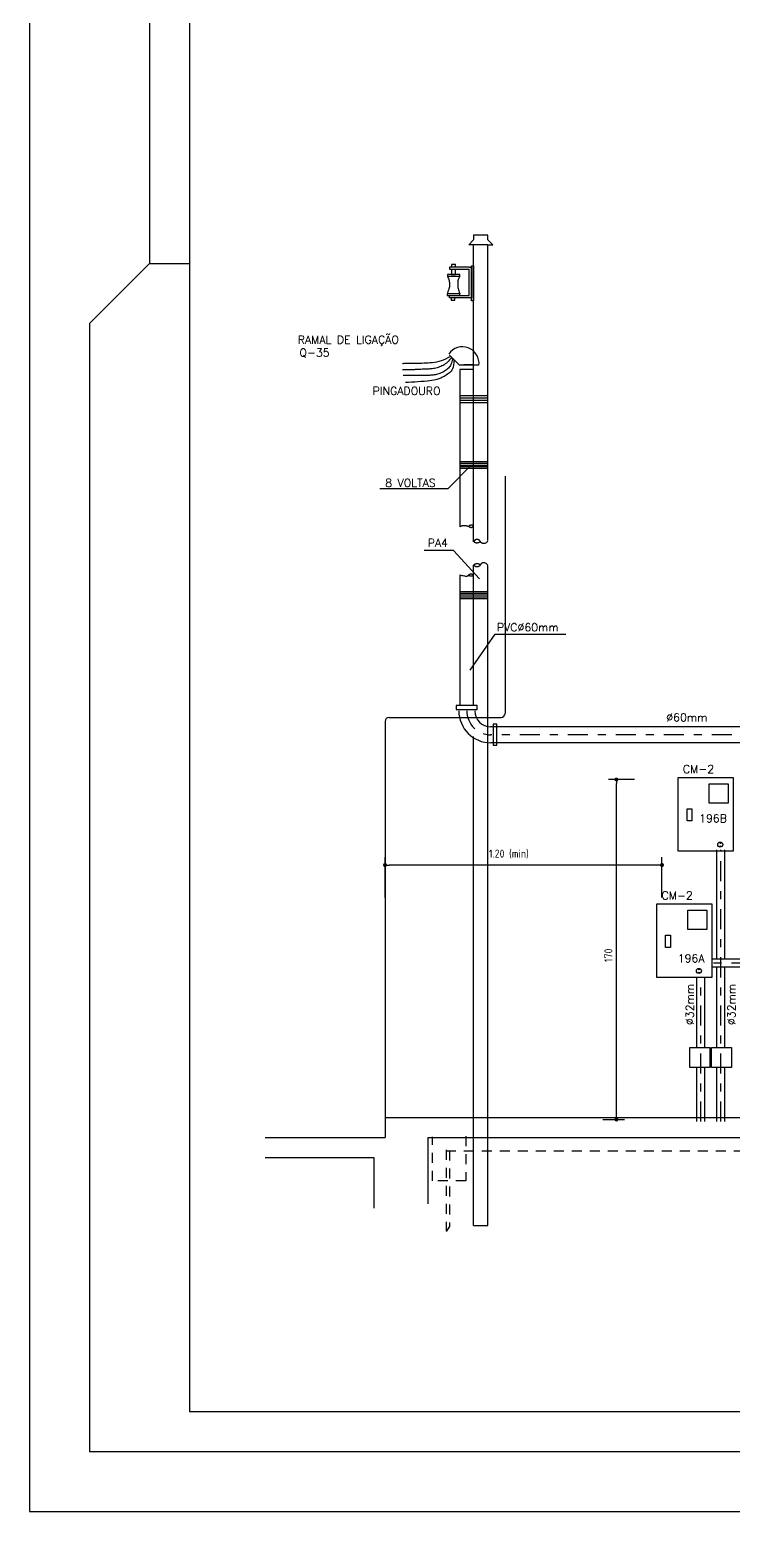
# Model space of a CAD drawing. Extents: x 34.9 to 78.4, y 14.2 to 45.4.
# Drawn here: x 34.86 to 43.65, y 14.24 to 32.76 of the extents above; entities that cross this region are included whole.
import ezdxf

# ---------------------------------------------------------------- set-up
doc = ezdxf.new("R2010")
doc.units = 0
doc.header["$LTSCALE"] = 0.5
doc.header["$MEASUREMENT"] = 0
doc.linetypes.add('DASHDOT', pattern=[1, 0.5, -0.25, 0, -0.25])
doc.linetypes.add('HIDDEN', pattern=[0.375, 0.25, -0.125])
doc.layers.get('0').update_dxf_attribs({"linetype": 'CONTINUOUS'})
doc.layers.get('DEFPOINTS').update_dxf_attribs({"linetype": 'CONTINUOUS'})
for name, color, linetype in [('COTAS', 1, 'CONTINUOUS'), ('FORMATO', 2, 'CONTINUOUS'), ('MEDICAO', 4, 'CONTINUOUS'), ('MEDICAO-ELETRICA', 7, 'CONTINUOUS'), ('TEXT_MEDICAO', 2, 'CONTINUOUS')]:
    doc.layers.add(name, color=color, linetype=linetype)
doc.styles.add('ROMANS', font='romans.shx')
doc.styles.get("Standard").update_dxf_attribs({"font": 'ISOCP'})
doc.dimstyles.new('MEDICAO$0', dxfattribs={"dimtxt": 0.1, "dimasz": 0.05, "dimexe": 0.1, "dimexo": 0.25, "dimgap": 0.05, "dimtad": 1, "dimdec": 4, "dimlfac": 100, "dimtxsty": 'ROMANS', "dimblk1": 'DOT', "dimblk2": 'DOT', "dimsah": 1, "dimcen": 2.5, "dimclrd": 1, "dimclre": 1, "dimclrt": 2, "dimazin": 3, "dimtfac": 1, "dimtdec": 4, "dimtmove": 0, "dimatfit": 3, "dimtvp": 1, "dimtolj": 1})

# ---------------------------------------------------------------- blocks, each defined once
blk = doc.blocks.new('A1')
at = {"layer": 'FORMATO', "color": 1}
for p, q in [((-42.8, 30.45), (-42.8, -0.75)), ((-41.3, 14.85), (-40.8, 14.85)), ((-42.8, -0.75), (0.75, -0.75))]:
    blk.add_line(p, q, dxfattribs=at)
at = {"layer": 'FORMATO'}
for p, q in [((-41.3, 29.7), (-41.3, 14.85)), ((-41.3, 14.85), (-42.05, 14.1)), ((-42.05, 14.1), (-42.05, 0)), ((-42.05, 0), (0, 0))]:
    blk.add_line(p, q, dxfattribs=at)
at = {"layer": 'FORMATO', "color": 8}
for p, q in [((-40.8, 29.2), (-40.8, 0.5)), ((-40.8, 0.5), (-0.5, 0.5))]:
    blk.add_line(p, q, dxfattribs=at)
blk = doc.blocks.new('A1_50')
at = {"layer": 'FORMATO'}
blk.add_blockref('A1', (57.821, 13.702), dxfattribs=at)
blk = doc.blocks.new('_DOT')
at = {"color": 0, "linetype": 'BYBLOCK'}
blk.add_line((-0.5, 0), (-1, 0), dxfattribs=at)
at = {"color": 0, "linetype": 'BYBLOCK', "const_width": 0.5}
blk.add_lwpolyline([(-0.25, 0, 1), (0.25, 0, 1)], format="xyb", close=True, dxfattribs=at)
blk = doc.blocks.new('*D9')
at = {"color": 1, "linetype": 'BYBLOCK'}
for p, q in [((44.776, 22.372), (44.449, 22.372)), ((44.549, 18.172), (44.549, 22.322)), ((44.378, 18.122), (44.649, 18.122))]:
    blk.add_line(p, q, dxfattribs=at)
at = {"layer": 'DEFPOINTS', "color": 0, "linetype": 'BYBLOCK'}
for p in [(44.549, 22.372), (45.026, 22.372), (44.128, 18.122)]:
    blk.add_point(p, dxfattribs=at)
at = {"color": 1, "linetype": 'BYBLOCK', "xscale": 0.05, "yscale": 0.05, "zscale": 0.05}
for p, rotation in [((44.549, 22.372), 90), ((44.549, 18.122), 270)]:
    blk.add_blockref('_DOT', p, dxfattribs=dict(at, rotation=rotation))
at = {"color": 2, "linetype": 'CONTINUOUS'}
blk.add_text('170', height=0.1, rotation=90, dxfattribs=at).set_placement((44.499, 20.09))
blk = doc.blocks.new('*D16')
at = {"color": 1, "linetype": 'BYBLOCK'}
for p, q in [((39.298, 21.915), (39.298, 22.419)), ((42.759, 21.915), (42.759, 22.419)), ((42.709, 22.319), (39.348, 22.319))]:
    blk.add_line(p, q, dxfattribs=at)
at = {"layer": 'DEFPOINTS', "color": 0, "linetype": 'BYBLOCK'}
for p in [(39.298, 22.319), (39.298, 21.665), (42.759, 21.665)]:
    blk.add_point(p, dxfattribs=at)
at = {"color": 1, "linetype": 'BYBLOCK', "xscale": 0.05, "yscale": 0.05, "zscale": 0.05, "rotation": 180}
blk.add_blockref('_DOT', (39.298, 22.319), dxfattribs=at)
at = {"color": 1, "linetype": 'BYBLOCK', "xscale": 0.05, "yscale": 0.05, "zscale": 0.05}
blk.add_blockref('_DOT', (42.759, 22.319), dxfattribs=at)
at = {"color": 2, "linetype": 'CONTINUOUS'}
blk.add_text('1.20 (min)', height=0.1, dxfattribs=at).set_placement((40.597, 22.412))
blk = doc.blocks.new('CM-2-EF')
at = {"layer": 'MEDICAO'}
for points in [[(0, 0), (0, 0.46), (0.345, 0.46), (0.345, 0)], [(0.3133, 0.4201), (0.3133, 0.3001), (0.1933, 0.3001), (0.1933, 0.4201)], [(0.0557, 0.1877), (0.0557, 0.2634), (0.0857, 0.2634), (0.0857, 0.1877)]]:
    blk.add_lwpolyline(points, close=True, dxfattribs=at)
for centre, radius in [((0.2635, 0.0403), 0.0158), ((0.2634, 0.0489), 0.00145), ((0.2634, 0.031), 0.00145)]:
    blk.add_circle(centre, radius, dxfattribs=at)

msp = doc.modelspace()

# ---------------------------------------------------------------- linework, layer by layer
at = {"layer": 'MEDICAO', "color": 2}
for p, q in [((40.5842938, 30.1935964), (40.4042938, 30.1935964)), ((40.4042938, 30.1935964), (40.4042938, 30.1335964)), ((40.5842938, 30.1335964), (40.5842938, 30.1935964)), ((40.3442938, 30.0735964), (40.4042938, 30.1335964)), ((40.4042938, 30.0735964), (40.3442938, 30.0735964)), ((40.4039542, 27.2067686), (40.4039542, 30.0735964)), ((40.5842938, 30.0735964), (40.4042938, 30.0735964)), ((40.6442938, 30.0735964), (40.5842938, 30.1335964)), ((40.5842938, 27.1758974), (40.5842938, 30.0735964)), ((40.5842938, 30.0735964), (40.6442938, 30.0735964)), ((40.1031776, 29.7933537), (40.1031776, 29.7668441)), ((40.3497026, 29.7933537), (40.1031776, 29.7933537)), ((40.1031776, 29.7668441), (40.3497026, 29.7668441)), ((40.1031776, 29.4373672), (40.3497026, 29.4373672)), ((40.1031776, 29.4108575), (40.1031776, 29.4373672)), ((40.3497026, 29.4108575), (40.1031776, 29.4108575)), ((40.2242938, 28.5735964), (40.1042938, 28.6935964)), ((40.2242938, 28.5735964), (40.4642938, 28.5735964)), ((40.4042938, 28.5735964), (40.2842938, 28.5735964)), ((40.4042938, 28.5135964), (40.4042938, 28.5735964)), ((40.2342938, 28.5135964), (40.2342938, 26.5471561)), ((40.4042938, 28.5135964), (40.2342938, 28.5135964)), ((40.404523, 26.3596885), (40.404523, 27.2058518)), ((40.583845, 26.3738809), (40.583845, 27.198755)), ((40.2342938, 25.9471561), (40.2342938, 24.4490718)), ((40.4042938, 24.3116204), (40.4042938, 26.0671561)), ((40.5842938, 20.7993442), (40.5842938, 26.0623904)), ((40.235706, 24.3116204), (40.235706, 24.44503)), ((40.4042938, 21.8418429), (40.4042938, 23.9253128)), ((45.4340578, 24.0471024), (40.6174044, 24.0471024)), ((45.4340578, 23.8471024), (40.6174044, 23.8471024)), ((43.4466796, 21.1430981), (43.4466796, 22.5078696)), ((43.5466796, 21.1430981), (43.5466796, 22.5078696)), ((40.4042781, 17.8127954), (40.4042781, 21.8393898)), ((40.5842781, 17.8127954), (40.5842781, 21.8393898)), ((43.8792595, 21.1430981), (43.3878723, 21.1430981)), ((43.8792595, 21.0430981), (43.3878723, 21.0430981)), ((43.4466796, 20.0395234), (43.4466796, 21.0430981)), ((43.5466796, 20.0395234), (43.5466796, 21.0430981)), ((43.1966796, 20.0395234), (43.1966796, 20.9145234)), ((43.2966796, 20.0395234), (43.2966796, 20.9145234)), ((43.1966796, 19.1139369), (43.1966796, 19.7895234)), ((43.2966796, 19.1139369), (43.2966796, 19.7895234)), ((43.4466796, 19.1156336), (43.4466796, 19.7895234)), ((43.5466796, 19.1156336), (43.5466796, 19.7895234)), ((40.4042781, 17.8127954), (40.5842781, 17.8127954))]:
    msp.add_line(p, q, dxfattribs=at)
at = {"layer": 'MEDICAO', "color": 3}
for p, q in [((40.5844654, 28.1838604), (40.2338654, 28.1838604)), ((40.5844654, 28.1549884), (40.2338654, 28.1549884)), ((40.5844654, 28.0951804), (40.2329342, 28.0951804)), ((40.5844654, 28.1261164), (40.2338654, 28.1261164)), ((40.5853618, 27.358757), (40.234829, 27.358757)), ((40.5853618, 27.3393098), (40.234829, 27.3393098)), ((40.5831682, 27.3150014), (40.234829, 27.3150014)), ((40.5853618, 27.2955542), (40.234829, 27.2955542)), ((40.5853618, 27.276107), (40.234829, 27.276107)), ((40.5843994, 25.7347405), (40.2336194, 25.7347405)), ((40.5843994, 25.7142937), (40.2336194, 25.7142937)), ((40.5843994, 25.6938457), (40.2336194, 25.6938457)), ((40.5843994, 25.6693081), (40.2336194, 25.6693081)), ((40.5843994, 25.6447705), (40.2336194, 25.6447705))]:
    msp.add_line(p, q, dxfattribs=at)
at = {"layer": 'MEDICAO'}
for p, q in [((40.7978715, 27.1800605), (40.7978715, 24.2145234)), ((39.2978715, 24.1145234), (39.2978715, 18.9145234)), ((39.3478715, 24.1645234), (40.7478715, 24.1645234)), ((39.2978715, 19.1645234), (40.8239043, 19.1645234)), ((39.9086414, 19.1645234), (40.9160687, 19.1645234)), ((40.9160687, 19.1645234), (53.4220218, 19.1645234)), ((37.7978715, 18.9145234), (39.2978715, 18.9145234)), ((39.8342931, 18.9145234), (39.8342931, 18.084467)), ((39.8342931, 18.9145234), (40.8239043, 18.9145234)), ((39.9086414, 18.9145234), (40.9160687, 18.9145234)), ((40.9160687, 18.9145234), (53.4220218, 18.9145234)), ((37.7978715, 18.6645234), (39.1570116, 18.6645234)), ((39.1570116, 18.6645234), (39.1570116, 18.0291313))]:
    msp.add_line(p, q, dxfattribs=at)
at = {"layer": 'MEDICAO', "color": 1, "linetype": 'DASHDOT'}
for p, q in [((45.4340578, 23.9471024), (40.6174044, 23.9471024)), ((43.4966796, 19.1156336), (43.4966796, 22.5078696)), ((43.8792595, 21.0930981), (43.3878723, 21.0930981)), ((43.2466796, 19.1139369), (43.2466796, 20.9145234))]:
    msp.add_line(p, q, dxfattribs=at)
at = {"layer": 'MEDICAO', "color": 2, "linetype": 'HIDDEN'}
msp.add_line((40.0575221, 18.7454586), (52.5761903, 18.7454586), dxfattribs=at)
at = {"layer": 'MEDICAO', "color": 2}
for points in [[(40.1787744, 29.7933537), (40.1787744, 29.8260176), (40.1294148, 29.8260176), (40.1294148, 29.7933537)], [(40.0767648, 29.6784604), (40.0835665, 29.6649559), (40.0892209, 29.6517934), (40.0938147, 29.6389729), (40.0974347, 29.6264944), (40.1001678, 29.6143579), (40.1021007, 29.6025634), (40.1033201, 29.5911109), (40.103913, 29.5800004), (40.1039275, 29.5691607), (40.1032575, 29.5582356), (40.1017584, 29.5467978), (40.0992856, 29.5344199), (40.0956945, 29.5206746), (40.0908404, 29.5051344), (40.0845787, 29.4873722), (40.0767648, 29.4669604)], [(40.1294148, 29.7668441), (40.1294148, 29.7003364), (40.1787744, 29.7003364)], [(40.1787744, 29.7003364), (40.1787744, 29.7668441)], [(40.2314244, 29.6784604), (40.2236812, 29.6627008), (40.2176059, 29.6481169), (40.2130153, 29.6345164), (40.2097263, 29.6217068), (40.2075556, 29.6094958), (40.20632, 29.5976912), (40.2058365, 29.5861005), (40.2059217, 29.5745314), (40.206444, 29.5627916), (40.2074772, 29.5506887), (40.2091467, 29.5380305), (40.2115778, 29.5246245), (40.2148958, 29.5102784), (40.219226, 29.4948), (40.2246938, 29.4779967), (40.2314244, 29.4596764)], [(40.3781478, 29.7933537), (40.3781478, 29.4108575), (40.3497026, 29.4108575)], [(40.3497026, 29.7933537), (40.3781478, 29.7933537)], [(40.3497026, 29.4373672), (40.3497026, 29.7668441)], [(40.122834, 29.4108575), (40.122834, 29.3805034), (40.1721924, 29.3805034)], [(40.1721924, 29.3805034), (40.1721924, 29.4108575)], [(40.2357626, 26.5482601), (40.242946, 26.552958), (40.2492381, 26.5566265), (40.2548584, 26.5593855), (40.2600265, 26.5613546), (40.2649619, 26.5626535), (40.2698842, 26.5634018), (40.2750128, 26.5637192), (40.2805674, 26.5637255), (40.2866995, 26.5635209), (40.2932895, 26.5631282), (40.3001497, 26.5625509), (40.3070926, 26.5617923), (40.3139306, 26.5608559), (40.320476, 26.5597452), (40.3265413, 26.5584634), (40.3319389, 26.5570141), (40.3365364, 26.5554081), (40.3404226, 26.5536857), (40.3437414, 26.5518951), (40.3466366, 26.5500838), (40.3492524, 26.5483), (40.3517326, 26.5465914), (40.3542212, 26.5450058), (40.356862, 26.5435913), (40.3597654, 26.542391), (40.3629064, 26.5414301), (40.3662264, 26.5407291), (40.3696668, 26.5403085), (40.3731689, 26.5401889), (40.376674, 26.5403906), (40.3801236, 26.5409343), (40.383459, 26.5418405), (40.3866226, 26.5431148), (40.3895609, 26.5447038), (40.3922215, 26.5465389), (40.3945518, 26.5485519), (40.3964995, 26.5506743), (40.3980121, 26.5528378), (40.3990371, 26.5549739), (40.399522, 26.5570143), (40.3994305, 26.558902), (40.3987896, 26.5606255), (40.3976427, 26.5621849), (40.3960329, 26.5635802), (40.3940034, 26.5648113), (40.3915975, 26.5658783), (40.3888582, 26.5667812), (40.3858289, 26.5675199), (40.3825384, 26.5680773), (40.3789577, 26.568368), (40.3750437, 26.5682894), (40.3707532, 26.5677388), (40.366043, 26.5666136), (40.3608699, 26.5648113), (40.3551905, 26.5622293), (40.3489618, 26.5587649)], [(40.5817582, 26.3659837), (40.5706432, 26.3560969), (40.5608663, 26.3486977), (40.5522865, 26.3434641), (40.544763, 26.3400742), (40.5381551, 26.3382061), (40.5323218, 26.3375378), (40.5271223, 26.3377476), (40.5224157, 26.3385133), (40.5180826, 26.3395652), (40.5140883, 26.3408414), (40.5104198, 26.3423323), (40.5070637, 26.3440279), (40.504007, 26.3459187), (40.5012363, 26.3479948), (40.4987385, 26.3502466), (40.4965004, 26.3526641), (40.4945007, 26.3552328), (40.4926859, 26.3579186), (40.4909942, 26.3606824), (40.4893642, 26.3634853), (40.4877342, 26.3662881), (40.4860426, 26.369052), (40.4842277, 26.3717378), (40.482228, 26.3743065), (40.4799958, 26.376724), (40.4775391, 26.3789757), (40.4748799, 26.3810519), (40.4720403, 26.3829426), (40.4690422, 26.3846383), (40.4659077, 26.3861292), (40.4626588, 26.3874054), (40.4593174, 26.3884573), (40.4559078, 26.3892751), (40.452463, 26.389849), (40.4490182, 26.3901692), (40.4456086, 26.3902261), (40.4422694, 26.3900099), (40.4390358, 26.3895108), (40.4359431, 26.388719), (40.4330264, 26.3876249), (40.4303129, 26.3862316), (40.4277975, 26.3845944), (40.4254669, 26.3827817), (40.423308, 26.3808617), (40.4213075, 26.3789026), (40.4194522, 26.3769729), (40.417729, 26.3751407), (40.4161246, 26.3734743), (40.4146332, 26.3720226), (40.4132783, 26.3707562), (40.4120906, 26.3696263), (40.411101, 26.3685843), (40.4103402, 26.3675813), (40.4098392, 26.3665685), (40.4096287, 26.3654972), (40.4097394, 26.3643185), (40.410195, 26.3629983), (40.4109895, 26.3615611), (40.4121097, 26.3600458), (40.4135424, 26.3584915), (40.4152743, 26.3569371), (40.4172924, 26.3554218), (40.4195834, 26.3539845), (40.422134, 26.3526643), (40.4249319, 26.3514945), (40.4279674, 26.3504856), (40.4312318, 26.3496426), (40.4347162, 26.3489703), (40.4384119, 26.3484737), (40.44231, 26.3481574), (40.4464019, 26.3480266), (40.4506785, 26.3480859), (40.4551247, 26.3483598), (40.4596984, 26.3489508), (40.4643514, 26.3499808), (40.4690352, 26.3515717), (40.4737015, 26.3538455), (40.4783017, 26.3569241), (40.4827876, 26.3609296), (40.4871106, 26.3659837)], [(40.2350606, 25.9448653), (40.2576064, 25.9402591), (40.2754059, 25.936669), (40.289127, 25.9339844), (40.2994372, 25.9320946), (40.3070043, 25.930889), (40.3124957, 25.9302568), (40.3165793, 25.9300874), (40.3199226, 25.9302701), (40.3230775, 25.9307099), (40.3261326, 25.9313745), (40.3290606, 25.9322469), (40.3318342, 25.9333105), (40.3344263, 25.9345486), (40.3368096, 25.9359442), (40.3389567, 25.9374807), (40.3408406, 25.9391413), (40.3424491, 25.9409053), (40.3438306, 25.9427364), (40.3450486, 25.9445943), (40.3461668, 25.9464388), (40.3472486, 25.9482296), (40.3483577, 25.9499266), (40.3495576, 25.9514893), (40.3509118, 25.9528777), (40.3524683, 25.9540615), (40.3542125, 25.9550507), (40.356114, 25.9558656), (40.3581427, 25.9565262), (40.3602682, 25.9570526), (40.3624602, 25.957465), (40.3646886, 25.9577835), (40.366923, 25.9580283), (40.3691378, 25.9582116), (40.3713253, 25.9583144), (40.3734825, 25.9583099), (40.3756064, 25.9581713), (40.377694, 25.9578717), (40.3797422, 25.9573843), (40.3817481, 25.9566823), (40.3837086, 25.9557389), (40.3856197, 25.9545417), (40.3874733, 25.9531366), (40.3892603, 25.951584), (40.3909717, 25.9499441), (40.3925983, 25.9482775), (40.3941311, 25.9466443), (40.3955609, 25.9451051), (40.3968788, 25.9437201), (40.3980711, 25.9425329), (40.399106, 25.9415202), (40.3999473, 25.9406415), (40.4005585, 25.9398568), (40.4009034, 25.9391257), (40.4009457, 25.938408), (40.4006491, 25.9376635), (40.3999772, 25.9368519), (40.3989095, 25.9359453), (40.3974877, 25.9349649), (40.3957693, 25.9339443), (40.3938119, 25.932917), (40.3916729, 25.9319166), (40.3894098, 25.9309765), (40.3870802, 25.9301303), (40.3847414, 25.9294115), (40.3824393, 25.9288481), (40.3801719, 25.9284457), (40.3779257, 25.9282042), (40.3756871, 25.9281238), (40.3734424, 25.9282043), (40.371178, 25.9284458), (40.3688803, 25.9288482), (40.3665357, 25.9294117), (40.3641296, 25.9301462), (40.3616433, 25.931102), (40.3590571, 25.9323396), (40.3563513, 25.9339192), (40.3535064, 25.9359012), (40.3505026, 25.938346), (40.3473203, 25.9413139), (40.3439398, 25.9448653)], [(40.5817582, 26.0695177), (40.5706432, 26.0794045), (40.5608663, 26.0868037), (40.5522865, 26.0920373), (40.544763, 26.0954272), (40.5381551, 26.0972953), (40.5323218, 26.0979635), (40.5271223, 26.0977537), (40.5224157, 26.0969879), (40.5180826, 26.0959359), (40.5140883, 26.0946596), (40.5104198, 26.0931687), (40.5070637, 26.0914729), (40.504007, 26.089582), (40.5012363, 26.0875058), (40.4987385, 26.085254), (40.4965004, 26.0828365), (40.4945007, 26.0802678), (40.4926859, 26.077582), (40.4909942, 26.0748183), (40.4893642, 26.0720155), (40.4877342, 26.0692127), (40.4860426, 26.066449), (40.4842277, 26.0637632), (40.482228, 26.0611945), (40.4799958, 26.0587769), (40.4775391, 26.0565252), (40.4748799, 26.054449), (40.4720403, 26.0525581), (40.4690422, 26.0508623), (40.4659077, 26.0493714), (40.4626588, 26.0480951), (40.4593174, 26.0470431), (40.4559078, 26.0462253), (40.452463, 26.0456513), (40.4490182, 26.045331), (40.4456086, 26.0452741), (40.4422694, 26.0454903), (40.4390358, 26.0459895), (40.4359431, 26.0467813), (40.4330264, 26.0478755), (40.4303129, 26.0492689), (40.4277975, 26.0509061), (40.4254669, 26.052719), (40.423308, 26.0546391), (40.4213075, 26.0565983), (40.4194522, 26.0585281), (40.417729, 26.0603604), (40.4161246, 26.0620269), (40.4146332, 26.0634787), (40.4132783, 26.0647451), (40.4120906, 26.065875), (40.411101, 26.066917), (40.4103402, 26.06792), (40.4098392, 26.0689328), (40.4096287, 26.0700041), (40.4097394, 26.0711827), (40.410195, 26.0725028), (40.4109895, 26.0739399), (40.4121097, 26.0754551), (40.4135424, 26.0770093), (40.4152743, 26.0785635), (40.4172924, 26.0800788), (40.4195834, 26.081516), (40.422134, 26.0828361), (40.4249319, 26.0840058), (40.4279674, 26.0850146), (40.4312318, 26.0858576), (40.4347162, 26.0865299), (40.4384119, 26.0870265), (40.44231, 26.0873428), (40.4464019, 26.0874736), (40.4506785, 26.0874143), (40.4551247, 26.0871403), (40.4596984, 26.0865494), (40.4643514, 26.0855194), (40.4690352, 26.0839286), (40.4737015, 26.081655), (40.4783017, 26.0785765), (40.4827876, 26.0745714), (40.4871106, 26.0695177)]]:
    msp.add_lwpolyline(points, dxfattribs=at)
for points in [[(40.2314244, 29.6784604), (40.2314244, 29.7003364), (40.0767648, 29.7003364), (40.0767648, 29.6784604)], [(40.4046966, 29.8085021), (40.4046966, 29.3729867), (40.3781478, 29.3729867), (40.3781478, 29.8085021)], [(40.2314244, 29.4377884), (40.2314244, 29.4596764), (40.0734744, 29.4596764), (40.0734744, 29.4377884)], [(40.4488913, 24.2633752), (40.4488913, 24.3116204), (40.1858529, 24.3116204), (40.1858529, 24.2633752)], [(40.6475649, 23.8181912), (40.6958101, 23.8181912), (40.6958101, 24.0812296), (40.6475649, 24.0812296)]]:
    msp.add_lwpolyline(points, close=True, dxfattribs=at)
at = {"layer": 'MEDICAO', "color": 4}
for points in [[(40.1327554, 28.6693924), (40.1182597, 28.649773), (40.1042898, 28.6325234), (40.0906985, 28.6174027), (40.0773385, 28.60417), (40.0640626, 28.5925846), (40.0507237, 28.5824056), (40.0371744, 28.5733921), (40.0232675, 28.5653034), (40.0088968, 28.5579374), (39.9941195, 28.5512475), (39.9790336, 28.5452259), (39.9637375, 28.5398648), (39.9483292, 28.5351562), (39.9329068, 28.5310926), (39.9175686, 28.5276659), (39.9024127, 28.5248684), (39.887515, 28.522678), (39.8728627, 28.5210159), (39.8584207, 28.5197886), (39.844154, 28.5189031), (39.8300275, 28.5182662), (39.8160062, 28.5177845), (39.8020549, 28.517365), (39.7881388, 28.5169144), (39.7742261, 28.5163602), (39.7602995, 28.5157127), (39.7463447, 28.5150031), (39.732348, 28.5142624), (39.7182951, 28.5135217), (39.7041721, 28.5128121), (39.689965, 28.5121646), (39.6756598, 28.5116104), (39.6611628, 28.5111727), (39.646063, 28.5108438), (39.6298693, 28.5106081), (39.6120912, 28.5104501), (39.5922377, 28.5103543), (39.5698181, 28.5103051), (39.5443416, 28.510287), (39.5153174, 28.5102844)], [(40.1148058, 28.6773484), (40.0843282, 28.6582664), (40.0547339, 28.6425409), (40.0258968, 28.6297989), (39.9976906, 28.6196674), (39.9699892, 28.6117735), (39.9426663, 28.6057444), (39.9155959, 28.601207), (39.8886517, 28.5977884), (39.8617495, 28.5951623), (39.8349736, 28.5931888), (39.8084501, 28.5917748), (39.7823052, 28.5908269), (39.7566651, 28.5902519), (39.731656, 28.5899567), (39.7074042, 28.5898479), (39.6840358, 28.5898324), (39.6616839, 28.5898298), (39.64051, 28.5898117), (39.6206822, 28.5897625), (39.6023689, 28.5896666), (39.5857382, 28.5895087), (39.5709586, 28.589273), (39.5581981, 28.5889441), (39.5476252, 28.5885064), (39.5393291, 28.587956), (39.5330838, 28.5873358), (39.5285844, 28.5867), (39.5255257, 28.586103), (39.5236029, 28.5855993), (39.5225109, 28.5852432), (39.5219447, 28.5850891), (39.5215994, 28.5851914), (39.5212331, 28.5855812), (39.5208562, 28.5861962), (39.5205425, 28.5869512), (39.5203654, 28.5877605), (39.5203987, 28.5885388), (39.520716, 28.5892005), (39.5213908, 28.5896602), (39.5224969, 28.5898324)], [(40.1435242, 28.6455244), (40.1381927, 28.6257201), (40.1328437, 28.6079208), (40.1272914, 28.5918934), (40.1213499, 28.5774045), (40.1148336, 28.5642211), (40.1075565, 28.5521099), (40.0993329, 28.5408377), (40.089977, 28.5301714), (40.0793649, 28.519927), (40.0676205, 28.5101174), (40.0549296, 28.5008048), (40.0414779, 28.4920515), (40.0274513, 28.4839196), (40.0130356, 28.4764713), (39.9984166, 28.4697689), (39.98378, 28.4638744), (39.969289, 28.4588268), (39.9550153, 28.4545717), (39.941008, 28.4510314), (39.9273163, 28.4481281), (39.9139891, 28.4457843), (39.9010756, 28.4439222), (39.8886248, 28.4424641), (39.8766859, 28.4413324), (39.8652512, 28.440457), (39.8540864, 28.4397992), (39.8429005, 28.4393278), (39.8314027, 28.4390119), (39.8193019, 28.4388202), (39.8063071, 28.4387218), (39.7921275, 28.4386856), (39.776472, 28.4386804), (39.7589772, 28.4386804), (39.7389899, 28.4386804), (39.7157844, 28.4386804), (39.6886352, 28.4386804), (39.6568164, 28.4386804), (39.6196025, 28.4386804), (39.5762678, 28.4386804), (39.5260867, 28.4386804)], [(40.1578834, 28.6375684), (40.1568183, 28.5995599), (40.1537375, 28.5684265), (40.1488126, 28.5432126), (40.1422156, 28.5229628), (40.1341182, 28.5067214), (40.1246922, 28.4935331), (40.1141093, 28.4824422), (40.1025413, 28.4724934), (40.0901624, 28.4629019), (40.0771559, 28.4535668), (40.0637078, 28.444558), (40.0500037, 28.4359455), (40.0362295, 28.4277992), (40.022571, 28.4201889), (40.009214, 28.4131847), (39.9963442, 28.4068564), (39.9839986, 28.4012429), (39.9716179, 28.3962587), (39.9584941, 28.3917874), (39.9439189, 28.3877123), (39.9271842, 28.3839168), (39.907582, 28.3802846), (39.884404, 28.376699), (39.8569422, 28.3730434), (39.8247945, 28.369248), (39.7887837, 28.3654292), (39.7500384, 28.3617504), (39.7096876, 28.3583745), (39.66886, 28.3554648), (39.6286844, 28.3531845), (39.5902897, 28.3516966), (39.5548047, 28.3511644)]]:
    msp.add_lwpolyline(points, dxfattribs=at)
at = {"layer": 'MEDICAO'}
for points in [[(43.1081258, 19.7895234), (43.1081258, 20.0395234), (43.3581258, 20.0395234), (43.3581258, 19.7895234)], [(43.3773159, 19.7895234), (43.3773159, 20.0395234), (43.6273159, 20.0395234), (43.6273159, 19.7895234)]]:
    msp.add_lwpolyline(points, close=True, dxfattribs=at)
at = {"layer": 'MEDICAO', "color": 2}
for centre, radius, start, end in [((40.2655762, 28.5898324), 0.2071309, 353.3467, 145.8453), ((40.6202627, 24.2471024), 0.4, 180, 270), ((40.6202627, 24.2471024), 0.2, 180, 270)]:
    msp.add_arc(centre, radius, start, end, dxfattribs=at)
at = {"layer": 'MEDICAO'}
for centre, start, end in [((39.3478715, 24.1145234), 90, 180), ((40.7478715, 24.2145234), 270, 0)]:
    msp.add_arc(centre, 0.05, start, end, dxfattribs=at)
at = {"layer": 'MEDICAO', "color": 1, "linetype": 'DASHDOT'}
msp.add_arc((40.6202627, 24.2471024), 0.3, 180, 270, dxfattribs=at)
at = {"layer": 'MEDICAO-ELETRICA', "color": 2, "linetype": 'HIDDEN'}
for p, q in [((39.8893525, 18.3702999), (39.8893525, 18.9199299)), ((40.3086337, 18.9320499), (40.3086337, 18.3736059)), ((40.0603873, 18.7588311), (40.0603873, 17.7448611)), ((40.1031457, 18.7493547), (40.1031457, 17.8017183)), ((40.3086337, 18.3736059), (39.8946733, 18.3736059)), ((40.1040409, 17.8006167), (40.0626745, 17.7406731))]:
    msp.add_line(p, q, dxfattribs=at)
at = {"layer": 'TEXT_MEDICAO'}
for p, q in [((40.3725046, 27.3178503), (40.0831824, 27.0204585)), ((40.0831824, 27.0204585), (39.232235, 27.0204585)), ((40.1543477, 26.2494824), (39.7856037, 26.2494824)), ((40.4769986, 25.8966247), (40.1543477, 26.2494824)), ((40.3601502, 24.754911), (40.6728734, 25.2059551)), ((40.6728734, 25.2059551), (41.5587029, 25.2059551))]:
    msp.add_line(p, q, dxfattribs=at)

# ---------------------------------------------------------------- block references
at = {"layer": 'FORMATO'}
msp.add_blockref('A1_50', (19.8345234, 1.2881592), dxfattribs=at)
at = {"layer": 'TEXT_MEDICAO', "xscale": 2, "yscale": 2, "zscale": 2}
for p in [(42.9608014, 22.4945234), (42.6939821, 20.9145234)]:
    msp.add_blockref('CM-2-EF', p, dxfattribs=at)

# ---------------------------------------------------------------- texts
at = {"layer": 'MEDICAO', "color": 3, "style": 'ROMANS'}
for s, p in [('196B', (43.2235508, 22.8529017)), ('196A', (42.9567316, 21.1029017))]:
    msp.add_text(s, height=0.1, dxfattribs=at).set_placement(p)
at = {"layer": 'TEXT_MEDICAO', "color": 3, "style": 'ROMANS'}
for s, p in [('RAMAL DE LIGAÇÃO', (38.206969, 28.83602)), ('Q-35', (38.2283841, 28.6741152)), ('PINGADOURO', (39.1427864, 28.1956456)), ('8 VOLTAS', (39.3003108, 27.0459492)), ('PA4', (39.8316967, 26.2955073)), ('PVC%%C60mm', (40.696038, 25.2406508)), ('%%C60mm', (42.8131464, 24.1150613)), ('CM-2', (43.0211236, 23.4690917)), ('CM-2', (42.7543044, 21.8890917))]:
    msp.add_text(s, height=0.1, dxfattribs=at).set_placement(p)
for p in [(43.1562843, 20.3192962), (43.6769206, 20.3192962)]:
    msp.add_text('%%C32mm', height=0.1, rotation=90, dxfattribs=at).set_placement(p)

# ---------------------------------------------------------------- dimensions: what is measured, and where the dimension line sits
at = {"layer": 'COTAS'}
dim = msp.add_linear_dim(base=(42.1898619, 23.3880963), p1=(41.768173, 19.1380963), p2=(42.666849, 23.3880963), angle=90, text='{170}', dimstyle='MEDICAO$0', dxfattribs=at)
dim.commit()
dim.dimension.update_dxf_attribs({"geometry": '*D9', "text_midpoint": (45.7197652, 21.2630963), "insert": (-2.3596122, 1.0160716)})
dim = msp.add_linear_dim(base=(39.2978715, 22.3193376), p1=(42.7589821, 21.6645234), p2=(39.2978715, 21.6645234), text='{1.20 (min)}', dimstyle='MEDICAO$0', dxfattribs=at)
dim.commit()
dim.dimension.update_dxf_attribs({"geometry": '*D16', "text_midpoint": (41.0284268, 22.4455281)})

doc.saveas('drawing.dxf')
